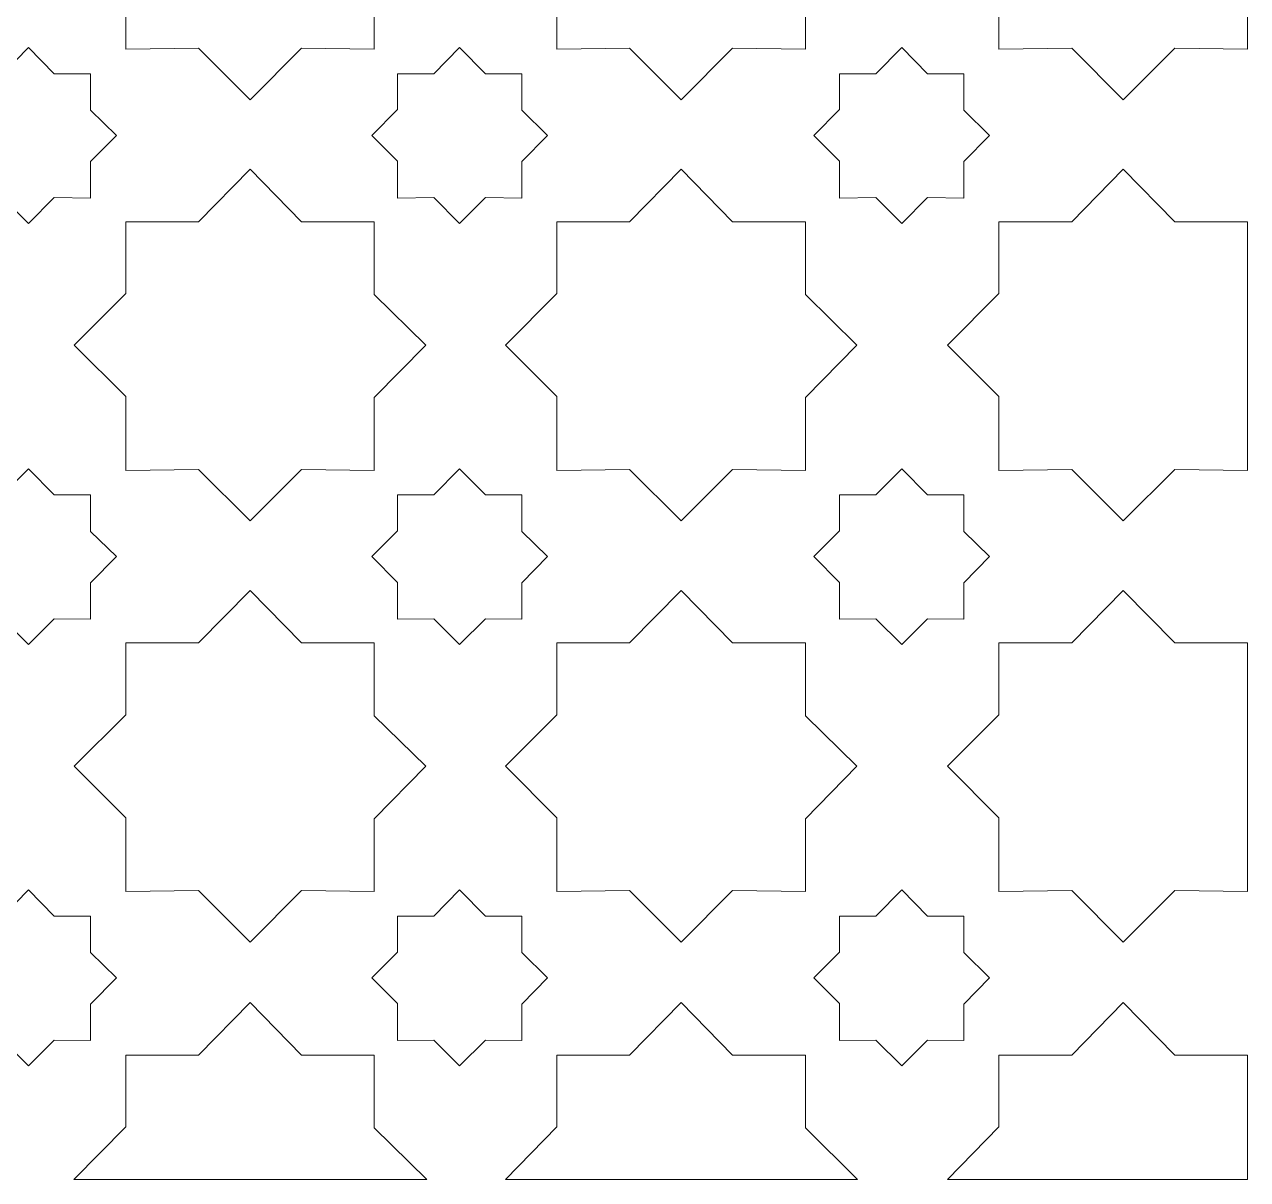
# Model space of a CAD drawing. Header units: centimetres. Extents: x -82 to 82, y -124 to 124.
# Drawn here: x 47.98 to 82.41, y -123.61 to -91.1 of the extents above; entities that cross this region are included whole.
import ezdxf

# ---------------------------------------------------------------- set-up
doc = ezdxf.new("R2010")
doc.units = ezdxf.units.CM
doc.header["$MEASUREMENT"] = 0
doc.layers.add('layer 1', color=7, linetype='Continuous')

msp = doc.modelspace()

# ---------------------------------------------------------------- linework, layer by layer
at = {"layer": 'layer 1', "color": 240, "lineweight": 9}
for points, knots in [([(50.82781, -86.82081), (50.82781, -86.82081), (50.8278, -84.79789), (50.8278, -84.79789), (50.8278, -84.79789), (50.8278, -84.79789), (52.87811, -84.79789), (52.87811, -84.79789), (52.87811, -84.79789), (52.87811, -84.79789), (54.32781, -83.32079), (54.32781, -83.32079), (54.32781, -83.32079), (54.32781, -83.32079), (55.77752, -84.79789), (55.77752, -84.79789), (55.77752, -84.79789), (55.77752, -84.79789), (57.8278, -84.79789), (57.8278, -84.79789), (57.8278, -84.79789), (57.8278, -84.79789), (57.8278, -86.84817), (57.8278, -86.84817), (57.8278, -86.84817), (57.8278, -86.84817), (59.27756, -88.27054), (59.27756, -88.27054), (59.27756, -88.27054), (59.27756, -88.27054), (57.8278, -89.74768), (57.8278, -89.74768), (57.8278, -89.74768), (57.8278, -89.74768), (57.8278, -91.79789), (57.8278, -91.79789), (57.8278, -91.79789), (57.8278, -91.79789), (55.77763, -91.77051), (55.77763, -91.77051), (55.77763, -91.77051), (55.77763, -91.77051), (54.32781, -93.22028), (54.32781, -93.22028), (54.32781, -93.22028), (54.32781, -93.22028), (52.87803, -91.7705), (52.87803, -91.7705), (52.87803, -91.7705), (52.87803, -91.7705), (50.8278, -91.79789), (50.8278, -91.79789), (50.8278, -91.79789), (50.8278, -91.79789), (50.8278, -89.72027), (50.8278, -89.72027), (50.8278, -89.72027), (50.8278, -89.72027), (49.37807, -88.27054), (49.37807, -88.27054), (49.37807, -88.27054), (49.37807, -88.27054), (50.82781, -86.82081), (50.82781, -86.82081)], [0, 0, 0, 0, 0.05882353, 0.05882353, 0.05882353, 0.05882353, 0.11764706, 0.11764706, 0.11764706, 0.11764706, 0.17647059, 0.17647059, 0.17647059, 0.17647059, 0.23529412, 0.23529412, 0.23529412, 0.23529412, 0.29411765, 0.29411765, 0.29411765, 0.29411765, 0.35294118, 0.35294118, 0.35294118, 0.35294118, 0.41176471, 0.41176471, 0.41176471, 0.41176471, 0.47058824, 0.47058824, 0.47058824, 0.47058824, 0.52941176, 0.52941176, 0.52941176, 0.52941176, 0.58823529, 0.58823529, 0.58823529, 0.58823529, 0.64705882, 0.64705882, 0.64705882, 0.64705882, 0.70588235, 0.70588235, 0.70588235, 0.70588235, 0.76470588, 0.76470588, 0.76470588, 0.76470588, 0.82352941, 0.82352941, 0.82352941, 0.82352941, 0.88235294, 0.88235294, 0.88235294, 0.88235294, 1, 1, 1, 1]), ([(62.96581, -86.82081), (62.96581, -86.82081), (62.9658, -84.79789), (62.9658, -84.79789), (62.9658, -84.79789), (62.9658, -84.79789), (65.01611, -84.79789), (65.01611, -84.79789), (65.01611, -84.79789), (65.01611, -84.79789), (66.46581, -83.32079), (66.46581, -83.32079), (66.46581, -83.32079), (66.46581, -83.32079), (67.91552, -84.79789), (67.91552, -84.79789), (67.91552, -84.79789), (67.91552, -84.79789), (69.9658, -84.79789), (69.9658, -84.79789), (69.9658, -84.79789), (69.9658, -84.79789), (69.9658, -86.84817), (69.9658, -86.84817), (69.9658, -86.84817), (69.9658, -86.84817), (71.41556, -88.27054), (71.41556, -88.27054), (71.41556, -88.27054), (71.41556, -88.27054), (69.9658, -89.74768), (69.9658, -89.74768), (69.9658, -89.74768), (69.9658, -89.74768), (69.9658, -91.79789), (69.9658, -91.79789), (69.9658, -91.79789), (69.9658, -91.79789), (67.91563, -91.77051), (67.91563, -91.77051), (67.91563, -91.77051), (67.91563, -91.77051), (66.46581, -93.22028), (66.46581, -93.22028), (66.46581, -93.22028), (66.46581, -93.22028), (65.01603, -91.7705), (65.01603, -91.7705), (65.01603, -91.7705), (65.01603, -91.7705), (62.9658, -91.79789), (62.9658, -91.79789), (62.9658, -91.79789), (62.9658, -91.79789), (62.9658, -89.72027), (62.9658, -89.72027), (62.9658, -89.72027), (62.9658, -89.72027), (61.51607, -88.27054), (61.51607, -88.27054), (61.51607, -88.27054), (61.51607, -88.27054), (62.96581, -86.82081), (62.96581, -86.82081)], [0, 0, 0, 0, 0.05882353, 0.05882353, 0.05882353, 0.05882353, 0.11764706, 0.11764706, 0.11764706, 0.11764706, 0.17647059, 0.17647059, 0.17647059, 0.17647059, 0.23529412, 0.23529412, 0.23529412, 0.23529412, 0.29411765, 0.29411765, 0.29411765, 0.29411765, 0.35294118, 0.35294118, 0.35294118, 0.35294118, 0.41176471, 0.41176471, 0.41176471, 0.41176471, 0.47058824, 0.47058824, 0.47058824, 0.47058824, 0.52941176, 0.52941176, 0.52941176, 0.52941176, 0.58823529, 0.58823529, 0.58823529, 0.58823529, 0.64705882, 0.64705882, 0.64705882, 0.64705882, 0.70588235, 0.70588235, 0.70588235, 0.70588235, 0.76470588, 0.76470588, 0.76470588, 0.76470588, 0.82352941, 0.82352941, 0.82352941, 0.82352941, 0.88235294, 0.88235294, 0.88235294, 0.88235294, 1, 1, 1, 1]), ([(82.4118, -91.79789), (82.4118, -91.79789), (80.36163, -91.77051), (80.36163, -91.77051), (80.36163, -91.77051), (80.36163, -91.77051), (78.91181, -93.22028), (78.91181, -93.22028), (78.91181, -93.22028), (78.91181, -93.22028), (77.46203, -91.7705), (77.46203, -91.7705), (77.46203, -91.7705), (77.46203, -91.7705), (75.4118, -91.79789), (75.4118, -91.79789), (75.4118, -91.79789), (75.4118, -91.79789), (75.4118, -89.72027), (75.4118, -89.72027), (75.4118, -89.72027), (75.4118, -89.72027), (73.96207, -88.27054), (73.96207, -88.27054), (73.96207, -88.27054), (73.96207, -88.27054), (75.41181, -86.82081), (75.41181, -86.82081), (75.41181, -86.82081), (75.41181, -86.82081), (75.4118, -84.79789), (75.4118, -84.79789), (75.4118, -84.79789), (75.4118, -84.79789), (77.46211, -84.79789), (77.46211, -84.79789), (77.46211, -84.79789), (77.46211, -84.79789), (78.91181, -83.32079), (78.91181, -83.32079), (78.91181, -83.32079), (78.91181, -83.32079), (80.36152, -84.79789), (80.36152, -84.79789), (80.36152, -84.79789), (80.36152, -84.79789), (82.4118, -84.79789), (82.4118, -84.79789), (82.4118, -84.79789), (82.4118, -84.79789), (82.4118, -91.79789), (82.4118, -91.79789)], [0, 0, 0, 0, 0.07142857, 0.07142857, 0.07142857, 0.07142857, 0.14285714, 0.14285714, 0.14285714, 0.14285714, 0.21428571, 0.21428571, 0.21428571, 0.21428571, 0.28571429, 0.28571429, 0.28571429, 0.28571429, 0.35714286, 0.35714286, 0.35714286, 0.35714286, 0.42857143, 0.42857143, 0.42857143, 0.42857143, 0.5, 0.5, 0.5, 0.5, 0.57142857, 0.57142857, 0.57142857, 0.57142857, 0.64285714, 0.64285714, 0.64285714, 0.64285714, 0.71428571, 0.71428571, 0.71428571, 0.71428571, 0.78571429, 0.78571429, 0.78571429, 0.78571429, 0.85714286, 0.85714286, 0.85714286, 0.85714286, 1, 1, 1, 1]), ([(46.34043, -93.50064), (46.34043, -93.50064), (46.34043, -92.48913), (46.34043, -92.48913), (46.34043, -92.48913), (46.34043, -92.48913), (47.36564, -92.48913), (47.36564, -92.48913), (47.36564, -92.48913), (47.36564, -92.48913), (48.09052, -91.75054), (48.09052, -91.75054), (48.09052, -91.75054), (48.09052, -91.75054), (48.81542, -92.48913), (48.81542, -92.48913), (48.81542, -92.48913), (48.81542, -92.48913), (49.84061, -92.48913), (49.84061, -92.48913), (49.84061, -92.48913), (49.84061, -92.48913), (49.84061, -93.51432), (49.84061, -93.51432), (49.84061, -93.51432), (49.84061, -93.51432), (50.56553, -94.22554), (50.56553, -94.22554), (50.56553, -94.22554), (50.56553, -94.22554), (49.84061, -94.96415), (49.84061, -94.96415), (49.84061, -94.96415), (49.84061, -94.96415), (49.84061, -95.98931), (49.84061, -95.98931), (49.84061, -95.98931), (49.84061, -95.98931), (48.81547, -95.97562), (48.81547, -95.97562), (48.81547, -95.97562), (48.81547, -95.97562), (48.09052, -96.70054), (48.09052, -96.70054), (48.09052, -96.70054), (48.09052, -96.70054), (47.3656, -95.97561), (47.3656, -95.97561), (47.3656, -95.97561), (47.3656, -95.97561), (46.34043, -95.98931), (46.34043, -95.98931), (46.34043, -95.98931), (46.34043, -95.98931), (46.34043, -94.95044), (46.34043, -94.95044), (46.34043, -94.95044), (46.34043, -94.95044), (45.61553, -94.22554), (45.61553, -94.22554), (45.61553, -94.22554), (45.61553, -94.22554), (46.34043, -93.50064), (46.34043, -93.50064)], [0, 0, 0, 0, 0.05882353, 0.05882353, 0.05882353, 0.05882353, 0.11764706, 0.11764706, 0.11764706, 0.11764706, 0.17647059, 0.17647059, 0.17647059, 0.17647059, 0.23529412, 0.23529412, 0.23529412, 0.23529412, 0.29411765, 0.29411765, 0.29411765, 0.29411765, 0.35294118, 0.35294118, 0.35294118, 0.35294118, 0.41176471, 0.41176471, 0.41176471, 0.41176471, 0.47058824, 0.47058824, 0.47058824, 0.47058824, 0.52941176, 0.52941176, 0.52941176, 0.52941176, 0.58823529, 0.58823529, 0.58823529, 0.58823529, 0.64705882, 0.64705882, 0.64705882, 0.64705882, 0.70588235, 0.70588235, 0.70588235, 0.70588235, 0.76470588, 0.76470588, 0.76470588, 0.76470588, 0.82352941, 0.82352941, 0.82352941, 0.82352941, 0.88235294, 0.88235294, 0.88235294, 0.88235294, 1, 1, 1, 1]), ([(58.47843, -93.50064), (58.47843, -93.50064), (58.47843, -92.48913), (58.47843, -92.48913), (58.47843, -92.48913), (58.47843, -92.48913), (59.50364, -92.48913), (59.50364, -92.48913), (59.50364, -92.48913), (59.50364, -92.48913), (60.22852, -91.75054), (60.22852, -91.75054), (60.22852, -91.75054), (60.22852, -91.75054), (60.95342, -92.48913), (60.95342, -92.48913), (60.95342, -92.48913), (60.95342, -92.48913), (61.97861, -92.48913), (61.97861, -92.48913), (61.97861, -92.48913), (61.97861, -92.48913), (61.97861, -93.51432), (61.97861, -93.51432), (61.97861, -93.51432), (61.97861, -93.51432), (62.70353, -94.22554), (62.70353, -94.22554), (62.70353, -94.22554), (62.70353, -94.22554), (61.97861, -94.96415), (61.97861, -94.96415), (61.97861, -94.96415), (61.97861, -94.96415), (61.97861, -95.98931), (61.97861, -95.98931), (61.97861, -95.98931), (61.97861, -95.98931), (60.95347, -95.97562), (60.95347, -95.97562), (60.95347, -95.97562), (60.95347, -95.97562), (60.22852, -96.70054), (60.22852, -96.70054), (60.22852, -96.70054), (60.22852, -96.70054), (59.5036, -95.97561), (59.5036, -95.97561), (59.5036, -95.97561), (59.5036, -95.97561), (58.47843, -95.98931), (58.47843, -95.98931), (58.47843, -95.98931), (58.47843, -95.98931), (58.47843, -94.95044), (58.47843, -94.95044), (58.47843, -94.95044), (58.47843, -94.95044), (57.75353, -94.22554), (57.75353, -94.22554), (57.75353, -94.22554), (57.75353, -94.22554), (58.47843, -93.50064), (58.47843, -93.50064)], [0, 0, 0, 0, 0.05882353, 0.05882353, 0.05882353, 0.05882353, 0.11764706, 0.11764706, 0.11764706, 0.11764706, 0.17647059, 0.17647059, 0.17647059, 0.17647059, 0.23529412, 0.23529412, 0.23529412, 0.23529412, 0.29411765, 0.29411765, 0.29411765, 0.29411765, 0.35294118, 0.35294118, 0.35294118, 0.35294118, 0.41176471, 0.41176471, 0.41176471, 0.41176471, 0.47058824, 0.47058824, 0.47058824, 0.47058824, 0.52941176, 0.52941176, 0.52941176, 0.52941176, 0.58823529, 0.58823529, 0.58823529, 0.58823529, 0.64705882, 0.64705882, 0.64705882, 0.64705882, 0.70588235, 0.70588235, 0.70588235, 0.70588235, 0.76470588, 0.76470588, 0.76470588, 0.76470588, 0.82352941, 0.82352941, 0.82352941, 0.82352941, 0.88235294, 0.88235294, 0.88235294, 0.88235294, 1, 1, 1, 1]), ([(70.92443, -93.50064), (70.92443, -93.50064), (70.92443, -92.48913), (70.92443, -92.48913), (70.92443, -92.48913), (70.92443, -92.48913), (71.94964, -92.48913), (71.94964, -92.48913), (71.94964, -92.48913), (71.94964, -92.48913), (72.67452, -91.75054), (72.67452, -91.75054), (72.67452, -91.75054), (72.67452, -91.75054), (73.39942, -92.48913), (73.39942, -92.48913), (73.39942, -92.48913), (73.39942, -92.48913), (74.42461, -92.48913), (74.42461, -92.48913), (74.42461, -92.48913), (74.42461, -92.48913), (74.42461, -93.51432), (74.42461, -93.51432), (74.42461, -93.51432), (74.42461, -93.51432), (75.14953, -94.22554), (75.14953, -94.22554), (75.14953, -94.22554), (75.14953, -94.22554), (74.42461, -94.96415), (74.42461, -94.96415), (74.42461, -94.96415), (74.42461, -94.96415), (74.42461, -95.98931), (74.42461, -95.98931), (74.42461, -95.98931), (74.42461, -95.98931), (73.39947, -95.97562), (73.39947, -95.97562), (73.39947, -95.97562), (73.39947, -95.97562), (72.67452, -96.70054), (72.67452, -96.70054), (72.67452, -96.70054), (72.67452, -96.70054), (71.9496, -95.97561), (71.9496, -95.97561), (71.9496, -95.97561), (71.9496, -95.97561), (70.92443, -95.98931), (70.92443, -95.98931), (70.92443, -95.98931), (70.92443, -95.98931), (70.92443, -94.95044), (70.92443, -94.95044), (70.92443, -94.95044), (70.92443, -94.95044), (70.19953, -94.22554), (70.19953, -94.22554), (70.19953, -94.22554), (70.19953, -94.22554), (70.92443, -93.50064), (70.92443, -93.50064)], [0, 0, 0, 0, 0.05882353, 0.05882353, 0.05882353, 0.05882353, 0.11764706, 0.11764706, 0.11764706, 0.11764706, 0.17647059, 0.17647059, 0.17647059, 0.17647059, 0.23529412, 0.23529412, 0.23529412, 0.23529412, 0.29411765, 0.29411765, 0.29411765, 0.29411765, 0.35294118, 0.35294118, 0.35294118, 0.35294118, 0.41176471, 0.41176471, 0.41176471, 0.41176471, 0.47058824, 0.47058824, 0.47058824, 0.47058824, 0.52941176, 0.52941176, 0.52941176, 0.52941176, 0.58823529, 0.58823529, 0.58823529, 0.58823529, 0.64705882, 0.64705882, 0.64705882, 0.64705882, 0.70588235, 0.70588235, 0.70588235, 0.70588235, 0.76470588, 0.76470588, 0.76470588, 0.76470588, 0.82352941, 0.82352941, 0.82352941, 0.82352941, 0.88235294, 0.88235294, 0.88235294, 0.88235294, 1, 1, 1, 1]), ([(50.82781, -98.67651), (50.82781, -98.67651), (50.8278, -96.65359), (50.8278, -96.65359), (50.8278, -96.65359), (50.8278, -96.65359), (52.87811, -96.65359), (52.87811, -96.65359), (52.87811, -96.65359), (52.87811, -96.65359), (54.32781, -95.17649), (54.32781, -95.17649), (54.32781, -95.17649), (54.32781, -95.17649), (55.77752, -96.65359), (55.77752, -96.65359), (55.77752, -96.65359), (55.77752, -96.65359), (57.8278, -96.65359), (57.8278, -96.65359), (57.8278, -96.65359), (57.8278, -96.65359), (57.8278, -98.70387), (57.8278, -98.70387), (57.8278, -98.70387), (57.8278, -98.70387), (59.27756, -100.12624), (59.27756, -100.12624), (59.27756, -100.12624), (59.27756, -100.12624), (57.8278, -101.60338), (57.8278, -101.60338), (57.8278, -101.60338), (57.8278, -101.60338), (57.8278, -103.65359), (57.8278, -103.65359), (57.8278, -103.65359), (57.8278, -103.65359), (55.77763, -103.62621), (55.77763, -103.62621), (55.77763, -103.62621), (55.77763, -103.62621), (54.32781, -105.07598), (54.32781, -105.07598), (54.32781, -105.07598), (54.32781, -105.07598), (52.87803, -103.6262), (52.87803, -103.6262), (52.87803, -103.6262), (52.87803, -103.6262), (50.8278, -103.65359), (50.8278, -103.65359), (50.8278, -103.65359), (50.8278, -103.65359), (50.8278, -101.57597), (50.8278, -101.57597), (50.8278, -101.57597), (50.8278, -101.57597), (49.37807, -100.12624), (49.37807, -100.12624), (49.37807, -100.12624), (49.37807, -100.12624), (50.82781, -98.67651), (50.82781, -98.67651)], [0, 0, 0, 0, 0.05882353, 0.05882353, 0.05882353, 0.05882353, 0.11764706, 0.11764706, 0.11764706, 0.11764706, 0.17647059, 0.17647059, 0.17647059, 0.17647059, 0.23529412, 0.23529412, 0.23529412, 0.23529412, 0.29411765, 0.29411765, 0.29411765, 0.29411765, 0.35294118, 0.35294118, 0.35294118, 0.35294118, 0.41176471, 0.41176471, 0.41176471, 0.41176471, 0.47058824, 0.47058824, 0.47058824, 0.47058824, 0.52941176, 0.52941176, 0.52941176, 0.52941176, 0.58823529, 0.58823529, 0.58823529, 0.58823529, 0.64705882, 0.64705882, 0.64705882, 0.64705882, 0.70588235, 0.70588235, 0.70588235, 0.70588235, 0.76470588, 0.76470588, 0.76470588, 0.76470588, 0.82352941, 0.82352941, 0.82352941, 0.82352941, 0.88235294, 0.88235294, 0.88235294, 0.88235294, 1, 1, 1, 1]), ([(62.96581, -98.67651), (62.96581, -98.67651), (62.9658, -96.65359), (62.9658, -96.65359), (62.9658, -96.65359), (62.9658, -96.65359), (65.01611, -96.65359), (65.01611, -96.65359), (65.01611, -96.65359), (65.01611, -96.65359), (66.46581, -95.17649), (66.46581, -95.17649), (66.46581, -95.17649), (66.46581, -95.17649), (67.91552, -96.65359), (67.91552, -96.65359), (67.91552, -96.65359), (67.91552, -96.65359), (69.9658, -96.65359), (69.9658, -96.65359), (69.9658, -96.65359), (69.9658, -96.65359), (69.9658, -98.70387), (69.9658, -98.70387), (69.9658, -98.70387), (69.9658, -98.70387), (71.41556, -100.12624), (71.41556, -100.12624), (71.41556, -100.12624), (71.41556, -100.12624), (69.9658, -101.60338), (69.9658, -101.60338), (69.9658, -101.60338), (69.9658, -101.60338), (69.9658, -103.65359), (69.9658, -103.65359), (69.9658, -103.65359), (69.9658, -103.65359), (67.91563, -103.62621), (67.91563, -103.62621), (67.91563, -103.62621), (67.91563, -103.62621), (66.46581, -105.07598), (66.46581, -105.07598), (66.46581, -105.07598), (66.46581, -105.07598), (65.01603, -103.6262), (65.01603, -103.6262), (65.01603, -103.6262), (65.01603, -103.6262), (62.9658, -103.65359), (62.9658, -103.65359), (62.9658, -103.65359), (62.9658, -103.65359), (62.9658, -101.57597), (62.9658, -101.57597), (62.9658, -101.57597), (62.9658, -101.57597), (61.51607, -100.12624), (61.51607, -100.12624), (61.51607, -100.12624), (61.51607, -100.12624), (62.96581, -98.67651), (62.96581, -98.67651)], [0, 0, 0, 0, 0.05882353, 0.05882353, 0.05882353, 0.05882353, 0.11764706, 0.11764706, 0.11764706, 0.11764706, 0.17647059, 0.17647059, 0.17647059, 0.17647059, 0.23529412, 0.23529412, 0.23529412, 0.23529412, 0.29411765, 0.29411765, 0.29411765, 0.29411765, 0.35294118, 0.35294118, 0.35294118, 0.35294118, 0.41176471, 0.41176471, 0.41176471, 0.41176471, 0.47058824, 0.47058824, 0.47058824, 0.47058824, 0.52941176, 0.52941176, 0.52941176, 0.52941176, 0.58823529, 0.58823529, 0.58823529, 0.58823529, 0.64705882, 0.64705882, 0.64705882, 0.64705882, 0.70588235, 0.70588235, 0.70588235, 0.70588235, 0.76470588, 0.76470588, 0.76470588, 0.76470588, 0.82352941, 0.82352941, 0.82352941, 0.82352941, 0.88235294, 0.88235294, 0.88235294, 0.88235294, 1, 1, 1, 1]), ([(82.4118, -103.65359), (82.4118, -103.65359), (80.36163, -103.62621), (80.36163, -103.62621), (80.36163, -103.62621), (80.36163, -103.62621), (78.91181, -105.07598), (78.91181, -105.07598), (78.91181, -105.07598), (78.91181, -105.07598), (77.46203, -103.6262), (77.46203, -103.6262), (77.46203, -103.6262), (77.46203, -103.6262), (75.4118, -103.65359), (75.4118, -103.65359), (75.4118, -103.65359), (75.4118, -103.65359), (75.4118, -101.57597), (75.4118, -101.57597), (75.4118, -101.57597), (75.4118, -101.57597), (73.96207, -100.12624), (73.96207, -100.12624), (73.96207, -100.12624), (73.96207, -100.12624), (75.41181, -98.67651), (75.41181, -98.67651), (75.41181, -98.67651), (75.41181, -98.67651), (75.4118, -96.65359), (75.4118, -96.65359), (75.4118, -96.65359), (75.4118, -96.65359), (77.46211, -96.65359), (77.46211, -96.65359), (77.46211, -96.65359), (77.46211, -96.65359), (78.91181, -95.17649), (78.91181, -95.17649), (78.91181, -95.17649), (78.91181, -95.17649), (80.36152, -96.65359), (80.36152, -96.65359), (80.36152, -96.65359), (80.36152, -96.65359), (82.4118, -96.65359), (82.4118, -96.65359), (82.4118, -96.65359), (82.4118, -96.65359), (82.4118, -103.65359), (82.4118, -103.65359)], [0, 0, 0, 0, 0.07142857, 0.07142857, 0.07142857, 0.07142857, 0.14285714, 0.14285714, 0.14285714, 0.14285714, 0.21428571, 0.21428571, 0.21428571, 0.21428571, 0.28571429, 0.28571429, 0.28571429, 0.28571429, 0.35714286, 0.35714286, 0.35714286, 0.35714286, 0.42857143, 0.42857143, 0.42857143, 0.42857143, 0.5, 0.5, 0.5, 0.5, 0.57142857, 0.57142857, 0.57142857, 0.57142857, 0.64285714, 0.64285714, 0.64285714, 0.64285714, 0.71428571, 0.71428571, 0.71428571, 0.71428571, 0.78571429, 0.78571429, 0.78571429, 0.78571429, 0.85714286, 0.85714286, 0.85714286, 0.85714286, 1, 1, 1, 1]), ([(46.34043, -105.35634), (46.34043, -105.35634), (46.34043, -104.34483), (46.34043, -104.34483), (46.34043, -104.34483), (46.34043, -104.34483), (47.36564, -104.34483), (47.36564, -104.34483), (47.36564, -104.34483), (47.36564, -104.34483), (48.09052, -103.60624), (48.09052, -103.60624), (48.09052, -103.60624), (48.09052, -103.60624), (48.81542, -104.34483), (48.81542, -104.34483), (48.81542, -104.34483), (48.81542, -104.34483), (49.84061, -104.34483), (49.84061, -104.34483), (49.84061, -104.34483), (49.84061, -104.34483), (49.84061, -105.37002), (49.84061, -105.37002), (49.84061, -105.37002), (49.84061, -105.37002), (50.56553, -106.08124), (50.56553, -106.08124), (50.56553, -106.08124), (50.56553, -106.08124), (49.84061, -106.81985), (49.84061, -106.81985), (49.84061, -106.81985), (49.84061, -106.81985), (49.84061, -107.84501), (49.84061, -107.84501), (49.84061, -107.84501), (49.84061, -107.84501), (48.81547, -107.83132), (48.81547, -107.83132), (48.81547, -107.83132), (48.81547, -107.83132), (48.09052, -108.55624), (48.09052, -108.55624), (48.09052, -108.55624), (48.09052, -108.55624), (47.3656, -107.83131), (47.3656, -107.83131), (47.3656, -107.83131), (47.3656, -107.83131), (46.34043, -107.84501), (46.34043, -107.84501), (46.34043, -107.84501), (46.34043, -107.84501), (46.34043, -106.80614), (46.34043, -106.80614), (46.34043, -106.80614), (46.34043, -106.80614), (45.61553, -106.08124), (45.61553, -106.08124), (45.61553, -106.08124), (45.61553, -106.08124), (46.34043, -105.35634), (46.34043, -105.35634)], [0, 0, 0, 0, 0.05882353, 0.05882353, 0.05882353, 0.05882353, 0.11764706, 0.11764706, 0.11764706, 0.11764706, 0.17647059, 0.17647059, 0.17647059, 0.17647059, 0.23529412, 0.23529412, 0.23529412, 0.23529412, 0.29411765, 0.29411765, 0.29411765, 0.29411765, 0.35294118, 0.35294118, 0.35294118, 0.35294118, 0.41176471, 0.41176471, 0.41176471, 0.41176471, 0.47058824, 0.47058824, 0.47058824, 0.47058824, 0.52941176, 0.52941176, 0.52941176, 0.52941176, 0.58823529, 0.58823529, 0.58823529, 0.58823529, 0.64705882, 0.64705882, 0.64705882, 0.64705882, 0.70588235, 0.70588235, 0.70588235, 0.70588235, 0.76470588, 0.76470588, 0.76470588, 0.76470588, 0.82352941, 0.82352941, 0.82352941, 0.82352941, 0.88235294, 0.88235294, 0.88235294, 0.88235294, 1, 1, 1, 1]), ([(58.47843, -105.35634), (58.47843, -105.35634), (58.47843, -104.34483), (58.47843, -104.34483), (58.47843, -104.34483), (58.47843, -104.34483), (59.50364, -104.34483), (59.50364, -104.34483), (59.50364, -104.34483), (59.50364, -104.34483), (60.22852, -103.60624), (60.22852, -103.60624), (60.22852, -103.60624), (60.22852, -103.60624), (60.95342, -104.34483), (60.95342, -104.34483), (60.95342, -104.34483), (60.95342, -104.34483), (61.97861, -104.34483), (61.97861, -104.34483), (61.97861, -104.34483), (61.97861, -104.34483), (61.97861, -105.37002), (61.97861, -105.37002), (61.97861, -105.37002), (61.97861, -105.37002), (62.70353, -106.08124), (62.70353, -106.08124), (62.70353, -106.08124), (62.70353, -106.08124), (61.97861, -106.81985), (61.97861, -106.81985), (61.97861, -106.81985), (61.97861, -106.81985), (61.97861, -107.84501), (61.97861, -107.84501), (61.97861, -107.84501), (61.97861, -107.84501), (60.95347, -107.83132), (60.95347, -107.83132), (60.95347, -107.83132), (60.95347, -107.83132), (60.22852, -108.55624), (60.22852, -108.55624), (60.22852, -108.55624), (60.22852, -108.55624), (59.5036, -107.83131), (59.5036, -107.83131), (59.5036, -107.83131), (59.5036, -107.83131), (58.47843, -107.84501), (58.47843, -107.84501), (58.47843, -107.84501), (58.47843, -107.84501), (58.47843, -106.80614), (58.47843, -106.80614), (58.47843, -106.80614), (58.47843, -106.80614), (57.75353, -106.08124), (57.75353, -106.08124), (57.75353, -106.08124), (57.75353, -106.08124), (58.47843, -105.35634), (58.47843, -105.35634)], [0, 0, 0, 0, 0.05882353, 0.05882353, 0.05882353, 0.05882353, 0.11764706, 0.11764706, 0.11764706, 0.11764706, 0.17647059, 0.17647059, 0.17647059, 0.17647059, 0.23529412, 0.23529412, 0.23529412, 0.23529412, 0.29411765, 0.29411765, 0.29411765, 0.29411765, 0.35294118, 0.35294118, 0.35294118, 0.35294118, 0.41176471, 0.41176471, 0.41176471, 0.41176471, 0.47058824, 0.47058824, 0.47058824, 0.47058824, 0.52941176, 0.52941176, 0.52941176, 0.52941176, 0.58823529, 0.58823529, 0.58823529, 0.58823529, 0.64705882, 0.64705882, 0.64705882, 0.64705882, 0.70588235, 0.70588235, 0.70588235, 0.70588235, 0.76470588, 0.76470588, 0.76470588, 0.76470588, 0.82352941, 0.82352941, 0.82352941, 0.82352941, 0.88235294, 0.88235294, 0.88235294, 0.88235294, 1, 1, 1, 1]), ([(70.92443, -105.35634), (70.92443, -105.35634), (70.92443, -104.34483), (70.92443, -104.34483), (70.92443, -104.34483), (70.92443, -104.34483), (71.94964, -104.34483), (71.94964, -104.34483), (71.94964, -104.34483), (71.94964, -104.34483), (72.67452, -103.60624), (72.67452, -103.60624), (72.67452, -103.60624), (72.67452, -103.60624), (73.39942, -104.34483), (73.39942, -104.34483), (73.39942, -104.34483), (73.39942, -104.34483), (74.42461, -104.34483), (74.42461, -104.34483), (74.42461, -104.34483), (74.42461, -104.34483), (74.42461, -105.37002), (74.42461, -105.37002), (74.42461, -105.37002), (74.42461, -105.37002), (75.14953, -106.08124), (75.14953, -106.08124), (75.14953, -106.08124), (75.14953, -106.08124), (74.42461, -106.81985), (74.42461, -106.81985), (74.42461, -106.81985), (74.42461, -106.81985), (74.42461, -107.84501), (74.42461, -107.84501), (74.42461, -107.84501), (74.42461, -107.84501), (73.39947, -107.83132), (73.39947, -107.83132), (73.39947, -107.83132), (73.39947, -107.83132), (72.67452, -108.55624), (72.67452, -108.55624), (72.67452, -108.55624), (72.67452, -108.55624), (71.9496, -107.83131), (71.9496, -107.83131), (71.9496, -107.83131), (71.9496, -107.83131), (70.92443, -107.84501), (70.92443, -107.84501), (70.92443, -107.84501), (70.92443, -107.84501), (70.92443, -106.80614), (70.92443, -106.80614), (70.92443, -106.80614), (70.92443, -106.80614), (70.19953, -106.08124), (70.19953, -106.08124), (70.19953, -106.08124), (70.19953, -106.08124), (70.92443, -105.35634), (70.92443, -105.35634)], [0, 0, 0, 0, 0.05882353, 0.05882353, 0.05882353, 0.05882353, 0.11764706, 0.11764706, 0.11764706, 0.11764706, 0.17647059, 0.17647059, 0.17647059, 0.17647059, 0.23529412, 0.23529412, 0.23529412, 0.23529412, 0.29411765, 0.29411765, 0.29411765, 0.29411765, 0.35294118, 0.35294118, 0.35294118, 0.35294118, 0.41176471, 0.41176471, 0.41176471, 0.41176471, 0.47058824, 0.47058824, 0.47058824, 0.47058824, 0.52941176, 0.52941176, 0.52941176, 0.52941176, 0.58823529, 0.58823529, 0.58823529, 0.58823529, 0.64705882, 0.64705882, 0.64705882, 0.64705882, 0.70588235, 0.70588235, 0.70588235, 0.70588235, 0.76470588, 0.76470588, 0.76470588, 0.76470588, 0.82352941, 0.82352941, 0.82352941, 0.82352941, 0.88235294, 0.88235294, 0.88235294, 0.88235294, 1, 1, 1, 1]), ([(50.82781, -110.53221), (50.82781, -110.53221), (50.8278, -108.50929), (50.8278, -108.50929), (50.8278, -108.50929), (50.8278, -108.50929), (52.87811, -108.50929), (52.87811, -108.50929), (52.87811, -108.50929), (52.87811, -108.50929), (54.32781, -107.03219), (54.32781, -107.03219), (54.32781, -107.03219), (54.32781, -107.03219), (55.77752, -108.50929), (55.77752, -108.50929), (55.77752, -108.50929), (55.77752, -108.50929), (57.8278, -108.50929), (57.8278, -108.50929), (57.8278, -108.50929), (57.8278, -108.50929), (57.8278, -110.55957), (57.8278, -110.55957), (57.8278, -110.55957), (57.8278, -110.55957), (59.27756, -111.98194), (59.27756, -111.98194), (59.27756, -111.98194), (59.27756, -111.98194), (57.8278, -113.45908), (57.8278, -113.45908), (57.8278, -113.45908), (57.8278, -113.45908), (57.8278, -115.50929), (57.8278, -115.50929), (57.8278, -115.50929), (57.8278, -115.50929), (55.77763, -115.48191), (55.77763, -115.48191), (55.77763, -115.48191), (55.77763, -115.48191), (54.32781, -116.93168), (54.32781, -116.93168), (54.32781, -116.93168), (54.32781, -116.93168), (52.87803, -115.4819), (52.87803, -115.4819), (52.87803, -115.4819), (52.87803, -115.4819), (50.8278, -115.50929), (50.8278, -115.50929), (50.8278, -115.50929), (50.8278, -115.50929), (50.8278, -113.43167), (50.8278, -113.43167), (50.8278, -113.43167), (50.8278, -113.43167), (49.37807, -111.98194), (49.37807, -111.98194), (49.37807, -111.98194), (49.37807, -111.98194), (50.82781, -110.53221), (50.82781, -110.53221)], [0, 0, 0, 0, 0.05882353, 0.05882353, 0.05882353, 0.05882353, 0.11764706, 0.11764706, 0.11764706, 0.11764706, 0.17647059, 0.17647059, 0.17647059, 0.17647059, 0.23529412, 0.23529412, 0.23529412, 0.23529412, 0.29411765, 0.29411765, 0.29411765, 0.29411765, 0.35294118, 0.35294118, 0.35294118, 0.35294118, 0.41176471, 0.41176471, 0.41176471, 0.41176471, 0.47058824, 0.47058824, 0.47058824, 0.47058824, 0.52941176, 0.52941176, 0.52941176, 0.52941176, 0.58823529, 0.58823529, 0.58823529, 0.58823529, 0.64705882, 0.64705882, 0.64705882, 0.64705882, 0.70588235, 0.70588235, 0.70588235, 0.70588235, 0.76470588, 0.76470588, 0.76470588, 0.76470588, 0.82352941, 0.82352941, 0.82352941, 0.82352941, 0.88235294, 0.88235294, 0.88235294, 0.88235294, 1, 1, 1, 1]), ([(62.96581, -110.53221), (62.96581, -110.53221), (62.9658, -108.50929), (62.9658, -108.50929), (62.9658, -108.50929), (62.9658, -108.50929), (65.01611, -108.50929), (65.01611, -108.50929), (65.01611, -108.50929), (65.01611, -108.50929), (66.46581, -107.03219), (66.46581, -107.03219), (66.46581, -107.03219), (66.46581, -107.03219), (67.91552, -108.50929), (67.91552, -108.50929), (67.91552, -108.50929), (67.91552, -108.50929), (69.9658, -108.50929), (69.9658, -108.50929), (69.9658, -108.50929), (69.9658, -108.50929), (69.9658, -110.55957), (69.9658, -110.55957), (69.9658, -110.55957), (69.9658, -110.55957), (71.41556, -111.98194), (71.41556, -111.98194), (71.41556, -111.98194), (71.41556, -111.98194), (69.9658, -113.45908), (69.9658, -113.45908), (69.9658, -113.45908), (69.9658, -113.45908), (69.9658, -115.50929), (69.9658, -115.50929), (69.9658, -115.50929), (69.9658, -115.50929), (67.91563, -115.48191), (67.91563, -115.48191), (67.91563, -115.48191), (67.91563, -115.48191), (66.46581, -116.93168), (66.46581, -116.93168), (66.46581, -116.93168), (66.46581, -116.93168), (65.01603, -115.4819), (65.01603, -115.4819), (65.01603, -115.4819), (65.01603, -115.4819), (62.9658, -115.50929), (62.9658, -115.50929), (62.9658, -115.50929), (62.9658, -115.50929), (62.9658, -113.43167), (62.9658, -113.43167), (62.9658, -113.43167), (62.9658, -113.43167), (61.51607, -111.98194), (61.51607, -111.98194), (61.51607, -111.98194), (61.51607, -111.98194), (62.96581, -110.53221), (62.96581, -110.53221)], [0, 0, 0, 0, 0.05882353, 0.05882353, 0.05882353, 0.05882353, 0.11764706, 0.11764706, 0.11764706, 0.11764706, 0.17647059, 0.17647059, 0.17647059, 0.17647059, 0.23529412, 0.23529412, 0.23529412, 0.23529412, 0.29411765, 0.29411765, 0.29411765, 0.29411765, 0.35294118, 0.35294118, 0.35294118, 0.35294118, 0.41176471, 0.41176471, 0.41176471, 0.41176471, 0.47058824, 0.47058824, 0.47058824, 0.47058824, 0.52941176, 0.52941176, 0.52941176, 0.52941176, 0.58823529, 0.58823529, 0.58823529, 0.58823529, 0.64705882, 0.64705882, 0.64705882, 0.64705882, 0.70588235, 0.70588235, 0.70588235, 0.70588235, 0.76470588, 0.76470588, 0.76470588, 0.76470588, 0.82352941, 0.82352941, 0.82352941, 0.82352941, 0.88235294, 0.88235294, 0.88235294, 0.88235294, 1, 1, 1, 1]), ([(82.4118, -115.50929), (82.4118, -115.50929), (80.36163, -115.48191), (80.36163, -115.48191), (80.36163, -115.48191), (80.36163, -115.48191), (78.91181, -116.93168), (78.91181, -116.93168), (78.91181, -116.93168), (78.91181, -116.93168), (77.46203, -115.4819), (77.46203, -115.4819), (77.46203, -115.4819), (77.46203, -115.4819), (75.4118, -115.50929), (75.4118, -115.50929), (75.4118, -115.50929), (75.4118, -115.50929), (75.4118, -113.43167), (75.4118, -113.43167), (75.4118, -113.43167), (75.4118, -113.43167), (73.96207, -111.98194), (73.96207, -111.98194), (73.96207, -111.98194), (73.96207, -111.98194), (75.41181, -110.53221), (75.41181, -110.53221), (75.41181, -110.53221), (75.41181, -110.53221), (75.4118, -108.50929), (75.4118, -108.50929), (75.4118, -108.50929), (75.4118, -108.50929), (77.46211, -108.50929), (77.46211, -108.50929), (77.46211, -108.50929), (77.46211, -108.50929), (78.91181, -107.03219), (78.91181, -107.03219), (78.91181, -107.03219), (78.91181, -107.03219), (80.36152, -108.50929), (80.36152, -108.50929), (80.36152, -108.50929), (80.36152, -108.50929), (82.4118, -108.50929), (82.4118, -108.50929), (82.4118, -108.50929), (82.4118, -108.50929), (82.4118, -115.50929), (82.4118, -115.50929)], [0, 0, 0, 0, 0.07142857, 0.07142857, 0.07142857, 0.07142857, 0.14285714, 0.14285714, 0.14285714, 0.14285714, 0.21428571, 0.21428571, 0.21428571, 0.21428571, 0.28571429, 0.28571429, 0.28571429, 0.28571429, 0.35714286, 0.35714286, 0.35714286, 0.35714286, 0.42857143, 0.42857143, 0.42857143, 0.42857143, 0.5, 0.5, 0.5, 0.5, 0.57142857, 0.57142857, 0.57142857, 0.57142857, 0.64285714, 0.64285714, 0.64285714, 0.64285714, 0.71428571, 0.71428571, 0.71428571, 0.71428571, 0.78571429, 0.78571429, 0.78571429, 0.78571429, 0.85714286, 0.85714286, 0.85714286, 0.85714286, 1, 1, 1, 1]), ([(46.34043, -117.21204), (46.34043, -117.21204), (46.34043, -116.20053), (46.34043, -116.20053), (46.34043, -116.20053), (46.34043, -116.20053), (47.36564, -116.20053), (47.36564, -116.20053), (47.36564, -116.20053), (47.36564, -116.20053), (48.09052, -115.46194), (48.09052, -115.46194), (48.09052, -115.46194), (48.09052, -115.46194), (48.81542, -116.20053), (48.81542, -116.20053), (48.81542, -116.20053), (48.81542, -116.20053), (49.84061, -116.20053), (49.84061, -116.20053), (49.84061, -116.20053), (49.84061, -116.20053), (49.84061, -117.22572), (49.84061, -117.22572), (49.84061, -117.22572), (49.84061, -117.22572), (50.56553, -117.93694), (50.56553, -117.93694), (50.56553, -117.93694), (50.56553, -117.93694), (49.84061, -118.67555), (49.84061, -118.67555), (49.84061, -118.67555), (49.84061, -118.67555), (49.84061, -119.70071), (49.84061, -119.70071), (49.84061, -119.70071), (49.84061, -119.70071), (48.81547, -119.68702), (48.81547, -119.68702), (48.81547, -119.68702), (48.81547, -119.68702), (48.09052, -120.41194), (48.09052, -120.41194), (48.09052, -120.41194), (48.09052, -120.41194), (47.3656, -119.68701), (47.3656, -119.68701), (47.3656, -119.68701), (47.3656, -119.68701), (46.34043, -119.70071), (46.34043, -119.70071), (46.34043, -119.70071), (46.34043, -119.70071), (46.34043, -118.66184), (46.34043, -118.66184), (46.34043, -118.66184), (46.34043, -118.66184), (45.61553, -117.93694), (45.61553, -117.93694), (45.61553, -117.93694), (45.61553, -117.93694), (46.34043, -117.21204), (46.34043, -117.21204)], [0, 0, 0, 0, 0.05882353, 0.05882353, 0.05882353, 0.05882353, 0.11764706, 0.11764706, 0.11764706, 0.11764706, 0.17647059, 0.17647059, 0.17647059, 0.17647059, 0.23529412, 0.23529412, 0.23529412, 0.23529412, 0.29411765, 0.29411765, 0.29411765, 0.29411765, 0.35294118, 0.35294118, 0.35294118, 0.35294118, 0.41176471, 0.41176471, 0.41176471, 0.41176471, 0.47058824, 0.47058824, 0.47058824, 0.47058824, 0.52941176, 0.52941176, 0.52941176, 0.52941176, 0.58823529, 0.58823529, 0.58823529, 0.58823529, 0.64705882, 0.64705882, 0.64705882, 0.64705882, 0.70588235, 0.70588235, 0.70588235, 0.70588235, 0.76470588, 0.76470588, 0.76470588, 0.76470588, 0.82352941, 0.82352941, 0.82352941, 0.82352941, 0.88235294, 0.88235294, 0.88235294, 0.88235294, 1, 1, 1, 1]), ([(58.47843, -117.21204), (58.47843, -117.21204), (58.47843, -116.20053), (58.47843, -116.20053), (58.47843, -116.20053), (58.47843, -116.20053), (59.50364, -116.20053), (59.50364, -116.20053), (59.50364, -116.20053), (59.50364, -116.20053), (60.22852, -115.46194), (60.22852, -115.46194), (60.22852, -115.46194), (60.22852, -115.46194), (60.95342, -116.20053), (60.95342, -116.20053), (60.95342, -116.20053), (60.95342, -116.20053), (61.97861, -116.20053), (61.97861, -116.20053), (61.97861, -116.20053), (61.97861, -116.20053), (61.97861, -117.22572), (61.97861, -117.22572), (61.97861, -117.22572), (61.97861, -117.22572), (62.70353, -117.93694), (62.70353, -117.93694), (62.70353, -117.93694), (62.70353, -117.93694), (61.97861, -118.67555), (61.97861, -118.67555), (61.97861, -118.67555), (61.97861, -118.67555), (61.97861, -119.70071), (61.97861, -119.70071), (61.97861, -119.70071), (61.97861, -119.70071), (60.95347, -119.68702), (60.95347, -119.68702), (60.95347, -119.68702), (60.95347, -119.68702), (60.22852, -120.41194), (60.22852, -120.41194), (60.22852, -120.41194), (60.22852, -120.41194), (59.5036, -119.68701), (59.5036, -119.68701), (59.5036, -119.68701), (59.5036, -119.68701), (58.47843, -119.70071), (58.47843, -119.70071), (58.47843, -119.70071), (58.47843, -119.70071), (58.47843, -118.66184), (58.47843, -118.66184), (58.47843, -118.66184), (58.47843, -118.66184), (57.75353, -117.93694), (57.75353, -117.93694), (57.75353, -117.93694), (57.75353, -117.93694), (58.47843, -117.21204), (58.47843, -117.21204)], [0, 0, 0, 0, 0.05882353, 0.05882353, 0.05882353, 0.05882353, 0.11764706, 0.11764706, 0.11764706, 0.11764706, 0.17647059, 0.17647059, 0.17647059, 0.17647059, 0.23529412, 0.23529412, 0.23529412, 0.23529412, 0.29411765, 0.29411765, 0.29411765, 0.29411765, 0.35294118, 0.35294118, 0.35294118, 0.35294118, 0.41176471, 0.41176471, 0.41176471, 0.41176471, 0.47058824, 0.47058824, 0.47058824, 0.47058824, 0.52941176, 0.52941176, 0.52941176, 0.52941176, 0.58823529, 0.58823529, 0.58823529, 0.58823529, 0.64705882, 0.64705882, 0.64705882, 0.64705882, 0.70588235, 0.70588235, 0.70588235, 0.70588235, 0.76470588, 0.76470588, 0.76470588, 0.76470588, 0.82352941, 0.82352941, 0.82352941, 0.82352941, 0.88235294, 0.88235294, 0.88235294, 0.88235294, 1, 1, 1, 1]), ([(70.92443, -117.21204), (70.92443, -117.21204), (70.92443, -116.20053), (70.92443, -116.20053), (70.92443, -116.20053), (70.92443, -116.20053), (71.94964, -116.20053), (71.94964, -116.20053), (71.94964, -116.20053), (71.94964, -116.20053), (72.67452, -115.46194), (72.67452, -115.46194), (72.67452, -115.46194), (72.67452, -115.46194), (73.39942, -116.20053), (73.39942, -116.20053), (73.39942, -116.20053), (73.39942, -116.20053), (74.42461, -116.20053), (74.42461, -116.20053), (74.42461, -116.20053), (74.42461, -116.20053), (74.42461, -117.22572), (74.42461, -117.22572), (74.42461, -117.22572), (74.42461, -117.22572), (75.14953, -117.93694), (75.14953, -117.93694), (75.14953, -117.93694), (75.14953, -117.93694), (74.42461, -118.67555), (74.42461, -118.67555), (74.42461, -118.67555), (74.42461, -118.67555), (74.42461, -119.70071), (74.42461, -119.70071), (74.42461, -119.70071), (74.42461, -119.70071), (73.39947, -119.68702), (73.39947, -119.68702), (73.39947, -119.68702), (73.39947, -119.68702), (72.67452, -120.41194), (72.67452, -120.41194), (72.67452, -120.41194), (72.67452, -120.41194), (71.9496, -119.68701), (71.9496, -119.68701), (71.9496, -119.68701), (71.9496, -119.68701), (70.92443, -119.70071), (70.92443, -119.70071), (70.92443, -119.70071), (70.92443, -119.70071), (70.92443, -118.66184), (70.92443, -118.66184), (70.92443, -118.66184), (70.92443, -118.66184), (70.19953, -117.93694), (70.19953, -117.93694), (70.19953, -117.93694), (70.19953, -117.93694), (70.92443, -117.21204), (70.92443, -117.21204)], [0, 0, 0, 0, 0.05882353, 0.05882353, 0.05882353, 0.05882353, 0.11764706, 0.11764706, 0.11764706, 0.11764706, 0.17647059, 0.17647059, 0.17647059, 0.17647059, 0.23529412, 0.23529412, 0.23529412, 0.23529412, 0.29411765, 0.29411765, 0.29411765, 0.29411765, 0.35294118, 0.35294118, 0.35294118, 0.35294118, 0.41176471, 0.41176471, 0.41176471, 0.41176471, 0.47058824, 0.47058824, 0.47058824, 0.47058824, 0.52941176, 0.52941176, 0.52941176, 0.52941176, 0.58823529, 0.58823529, 0.58823529, 0.58823529, 0.64705882, 0.64705882, 0.64705882, 0.64705882, 0.70588235, 0.70588235, 0.70588235, 0.70588235, 0.76470588, 0.76470588, 0.76470588, 0.76470588, 0.82352941, 0.82352941, 0.82352941, 0.82352941, 0.88235294, 0.88235294, 0.88235294, 0.88235294, 1, 1, 1, 1]), ([(49.36925, -123.6101), (49.36925, -123.6101), (50.82781, -122.13391), (50.82781, -122.13391), (50.82781, -122.13391), (50.82781, -122.13391), (50.8278, -120.11099), (50.8278, -120.11099), (50.8278, -120.11099), (50.8278, -120.11099), (52.87811, -120.11099), (52.87811, -120.11099), (52.87811, -120.11099), (52.87811, -120.11099), (54.32781, -118.63389), (54.32781, -118.63389), (54.32781, -118.63389), (54.32781, -118.63389), (55.77752, -120.11099), (55.77752, -120.11099), (55.77752, -120.11099), (55.77752, -120.11099), (57.8278, -120.11099), (57.8278, -120.11099), (57.8278, -120.11099), (57.8278, -120.11099), (57.8278, -122.16127), (57.8278, -122.16127), (57.8278, -122.16127), (57.8278, -122.16127), (59.30226, -123.61214), (59.30226, -123.61214), (59.30226, -123.61214), (59.30226, -123.61214), (49.36925, -123.6101), (49.36925, -123.6101)], [0, 0, 0, 0, 0.1, 0.1, 0.1, 0.1, 0.2, 0.2, 0.2, 0.2, 0.3, 0.3, 0.3, 0.3, 0.4, 0.4, 0.4, 0.4, 0.5, 0.5, 0.5, 0.5, 0.6, 0.6, 0.6, 0.6, 0.7, 0.7, 0.7, 0.7, 0.8, 0.8, 0.8, 0.8, 1, 1, 1, 1]), ([(61.52114, -123.60899), (61.52114, -123.60899), (62.96581, -122.13391), (62.96581, -122.13391), (62.96581, -122.13391), (62.96581, -122.13391), (62.9658, -120.11099), (62.9658, -120.11099), (62.9658, -120.11099), (62.9658, -120.11099), (65.01611, -120.11099), (65.01611, -120.11099), (65.01611, -120.11099), (65.01611, -120.11099), (66.46581, -118.63389), (66.46581, -118.63389), (66.46581, -118.63389), (66.46581, -118.63389), (67.91552, -120.11099), (67.91552, -120.11099), (67.91552, -120.11099), (67.91552, -120.11099), (69.9658, -120.11099), (69.9658, -120.11099), (69.9658, -120.11099), (69.9658, -120.11099), (69.9658, -122.16127), (69.9658, -122.16127), (69.9658, -122.16127), (69.9658, -122.16127), (71.42618, -123.61019), (71.42618, -123.61019), (71.42618, -123.61019), (71.42618, -123.61019), (61.52114, -123.60899), (61.52114, -123.60899)], [0, 0, 0, 0, 0.1, 0.1, 0.1, 0.1, 0.2, 0.2, 0.2, 0.2, 0.3, 0.3, 0.3, 0.3, 0.4, 0.4, 0.4, 0.4, 0.5, 0.5, 0.5, 0.5, 0.6, 0.6, 0.6, 0.6, 0.7, 0.7, 0.7, 0.7, 0.8, 0.8, 0.8, 0.8, 1, 1, 1, 1]), ([(82.4118, -123.61294), (82.4118, -123.61294), (73.96207, -123.61103), (73.96207, -123.61103), (73.96207, -123.61103), (73.96207, -123.61103), (75.41181, -122.13391), (75.41181, -122.13391), (75.41181, -122.13391), (75.41181, -122.13391), (75.4118, -120.11099), (75.4118, -120.11099), (75.4118, -120.11099), (75.4118, -120.11099), (77.46211, -120.11099), (77.46211, -120.11099), (77.46211, -120.11099), (77.46211, -120.11099), (78.91181, -118.63389), (78.91181, -118.63389), (78.91181, -118.63389), (78.91181, -118.63389), (80.36152, -120.11099), (80.36152, -120.11099), (80.36152, -120.11099), (80.36152, -120.11099), (82.4118, -120.11099), (82.4118, -120.11099), (82.4118, -120.11099), (82.4118, -120.11099), (82.4118, -123.61294), (82.4118, -123.61294)], [0, 0, 0, 0, 0.11111111, 0.11111111, 0.11111111, 0.11111111, 0.22222222, 0.22222222, 0.22222222, 0.22222222, 0.33333333, 0.33333333, 0.33333333, 0.33333333, 0.44444444, 0.44444444, 0.44444444, 0.44444444, 0.55555556, 0.55555556, 0.55555556, 0.55555556, 0.66666667, 0.66666667, 0.66666667, 0.66666667, 0.77777778, 0.77777778, 0.77777778, 0.77777778, 1, 1, 1, 1])]:
    msp.add_open_spline(points, degree=3, knots=knots, dxfattribs=at)

doc.saveas('drawing.dxf')
